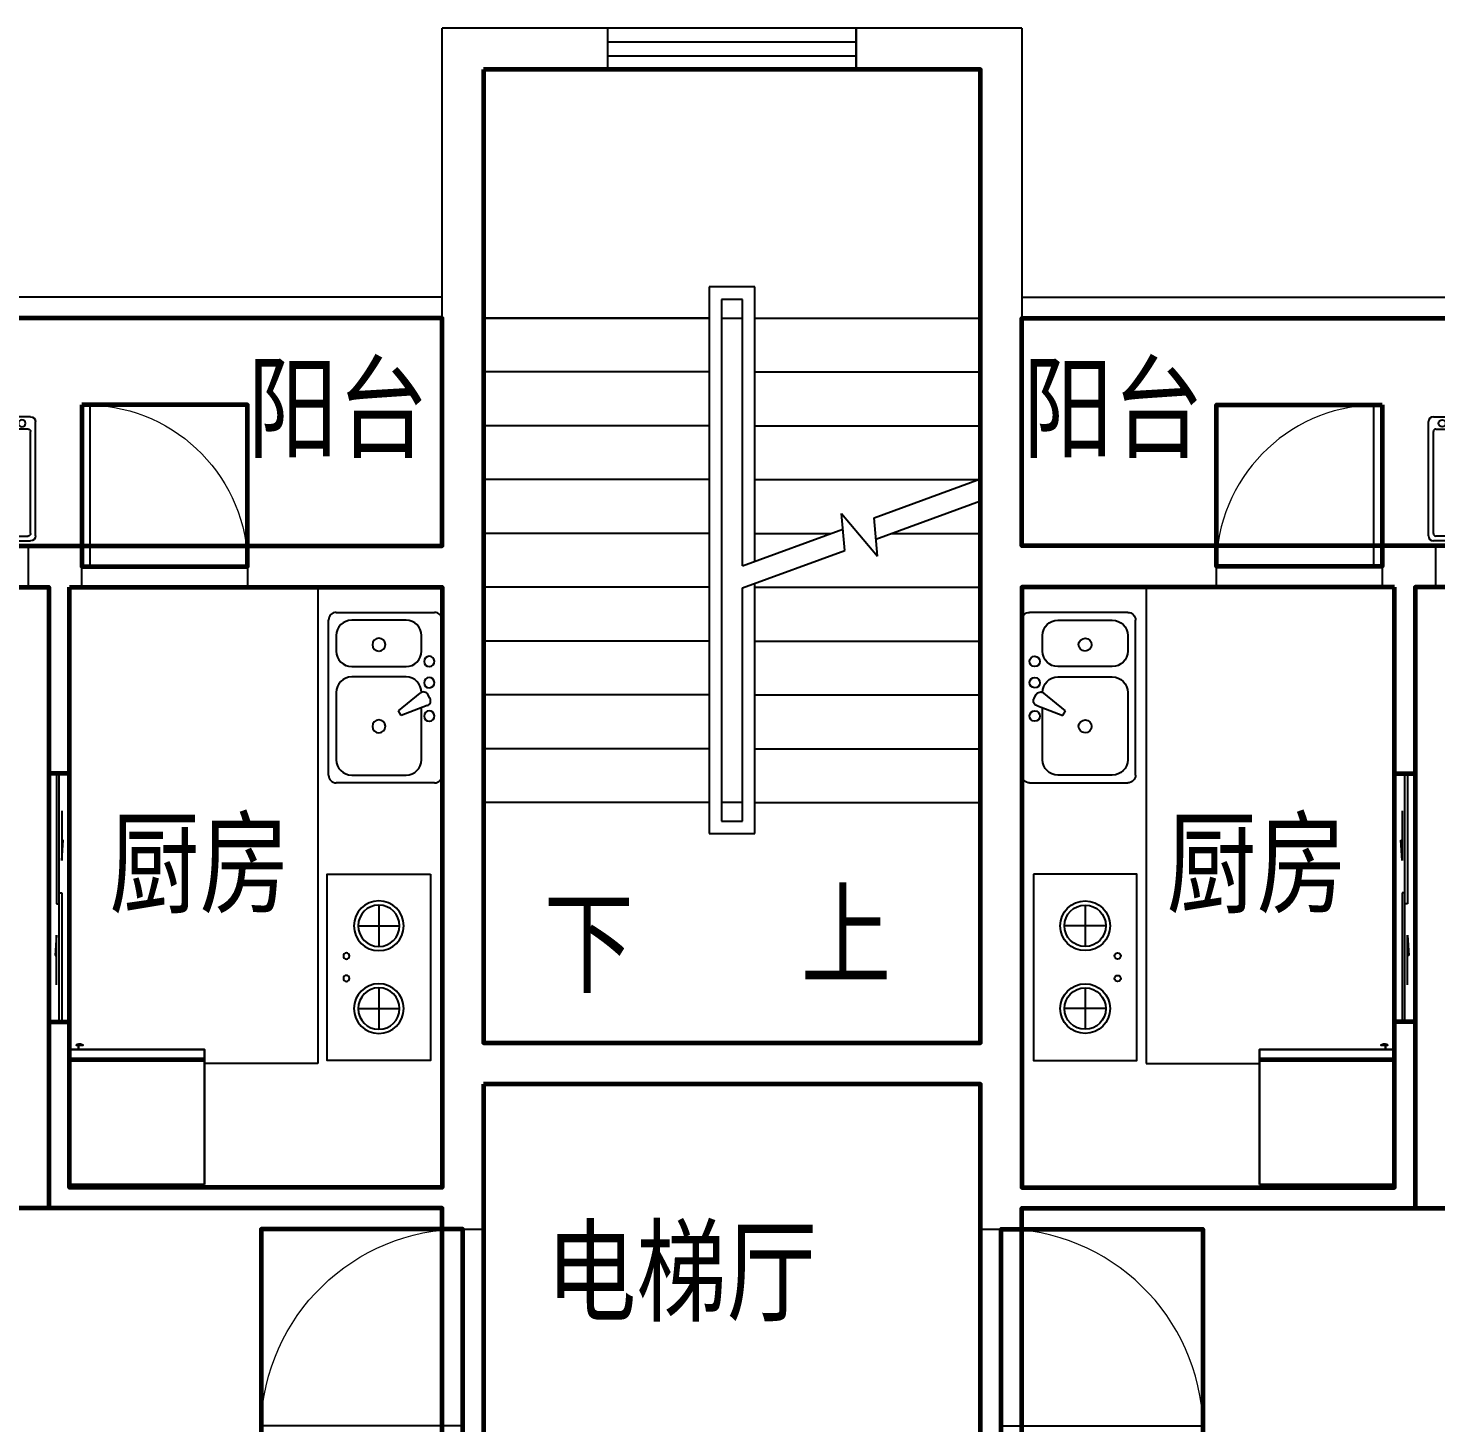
# Model space of a CAD drawing. Extents: x -454651 to -430251, y -755014 to -736714.
# Drawn here: x -445851 to -439051, y -746050 to -739314 of the extents above; entities that cross this region are included whole.
import ezdxf

# ---------------------------------------------------------------- set-up
doc = ezdxf.new("R2010")
doc.units = 0
doc.header["$LTSCALE"] = 1000
doc.header["$MEASUREMENT"] = 0
doc.layers.get('0').update_dxf_attribs({"linetype": 'CONTINUOUS'})
for name, color, linetype in [('0-栏杆', 165, 'CONTINUOUS'), ('LVTRY', 187, 'CONTINUOUS'), ('STAIR', 3, 'CONTINUOUS'), ('text', 75, 'CONTINUOUS'), ('WALL', 2, 'CONTINUOUS'), ('WC', 157, 'CONTINUOUS'), ('WINDOW', 4, 'CONTINUOUS')]:
    doc.layers.add(name, color=color, linetype=linetype)
for name, color, linetype, lineweight in [('GT_厨房', 4, 'CONTINUOUS', 60), ('GT_楼梯', 130, 'CONTINUOUS', 60), ('GT_过道', 30, 'CONTINUOUS', 60), ('GT_门', 245, 'CONTINUOUS', 60), ('GT_阳台', 6, 'CONTINUOUS', 60), ('GT_餐厅', 3, 'CONTINUOUS', 60)]:
    doc.layers.add(name, color=color, linetype=linetype, lineweight=lineweight)
doc.styles.add('黑体', font='simhei.ttf')

# ---------------------------------------------------------------- blocks, each defined once
blk = doc.blocks.new('$PLAN$00000401')
for p, q in [((-276, 0), (276, 0)), ((-300, -576), (-300, -24)), ((-276, -528), (-276, -35.6)), ((-264, -23.6), (264, -23.6)), ((276, -35.6), (276, -528)), ((300, -24), (300, -576)), ((264, -540), (-264, -540)), ((276, -600), (-276, -600)), ((-218.2, -581.8), (-242.5, -557.6))]:
    blk.add_line(p, q)
for centre, radius in [((-230.4, -569.7), 23.2), ((-230.4, -569.7), 17.2), ((234, -568), 17.2)]:
    blk.add_circle(centre, radius)
for centre, radius, start, end in [((-276, -24), 24, 90, 180), ((276, -24), 24, 0, 90), ((-264, -35.6), 12, 90, 180), ((264, -35.6), 12, 0, 90), ((-264, -528), 12, 180, 270), ((264, -528), 12, 270, 360), ((-276, -576), 24, 180, 270), ((276, -576), 24, 270, 360)]:
    blk.add_arc(centre, radius, start, end)
blk = doc.blocks.new('A$C31110A14')
at = {"linetype": 'Continuous'}
for p, q in [((37.4, 823.7), (511.7, 823.7)), ((0, 37.4), (0, 786.2)), ((436.8, 786.2), (174.7, 786.2)), ((549.1, 786.2), (549.1, 37.4)), ((99.8, 711.4), (99.8, 460.6)), ((511.7, 386.9), (511.7, 711.4)), ((71.9, 450.2), (198.3, 497.5)), ((198.3, 497.5), (210.8, 475.9)), ((59, 414.3), (69.1, 396.9)), ((210.8, 475.9), (106.6, 390.1)), ((174.7, 312), (436.8, 312)), ((436.8, 262.1), (174.7, 262.1)), ((99.8, 187.2), (99.8, 112.3)), ((511.7, 112.3), (511.7, 187.2)), ((511.7, 0), (37.4, 0)), ((174.7, 37.4), (436.8, 37.4))]:
    blk.add_line(p, q, dxfattribs=at)
for centre, radius, start, end in [((37.4, 786.2), 37.4, 90, 180), ((511.7, 786.2), 37.4, 0, 90), ((174.7, 711.4), 74.9, 90, 180), ((436.8, 711.4), 74.9, 0, 90), ((305.8, 550.6), 31.2, 91.11746, 450), ((62.4, 500.5), 25, 93.07041, 450), ((80.7, 426.8), 25, 110.53768, 210), ((62.4, 339.4), 25, 93.07041, 450), ((90.7, 409.4), 25, 210, 309.46232), ((174.7, 386.9), 74.9, 180, 270), ((436.8, 386.9), 74.9, 270, 360), ((62.4, 237.1), 25, 93.07041, 450), ((174.7, 187.2), 74.9, 90, 180), ((436.8, 187.2), 74.9, 0, 90), ((305.8, 156), 31.2, 91.11746, 450), ((174.7, 112.3), 74.9, 180, 270), ((436.8, 112.3), 74.9, 270, 360), ((37.4, 37.4), 37.4, 180, 270), ((511.7, 37.4), 37.4, 270, 360)]:
    blk.add_arc(centre, radius, start, end, dxfattribs=at)
blk = doc.blocks.new('A$C52241BEE')
for p, q in [((250, 750), (250, 550)), ((350, 650), (150, 650)), ((250, 350), (250, 150)), ((350, 250), (150, 250))]:
    blk.add_line(p, q)
blk.add_lwpolyline([(0, 900), (0, 0), (500, 0), (500, 900)], close=True)
for centre, radius in [((250, 650), 120), ((250, 650), 100), ((406.5, 504.3), 15), ((406.5, 395.7), 15), ((250, 250), 120), ((250, 250), 100)]:
    blk.add_circle(centre, radius)
blk = doc.blocks.new('A$C1287145A')
at = {"linetype": 'Continuous'}
for points, invisible_edges in [([(651.5, 651.5, 1020.7), (0, 651.5, 1020.7), (651.5, 651.5, 65.2)], 2), ([(0, 651.5, 65.2), (651.5, 651.5, 65.2), (0, 651.5, 1020.7)], 2), ([(0, 651.5, 65.2), (0, 651.5, 1020.7), (0, 608.1, 1020.7)], 12), ([(0, 608.1, 1020.7), (0, 608.1, 65.2), (0, 651.5, 65.2)], 12), ([(651.5, 651.5, 1411.6), (0, 651.5, 1411.6), (651.5, 651.5, 1031.6)], 2), ([(0, 651.5, 1031.6), (651.5, 651.5, 1031.6), (0, 651.5, 1411.6)], 2), ([(0, 651.5, 1031.6), (0, 651.5, 1411.6), (0, 608.1, 1411.6)], 12), ([(0, 608.1, 1411.6), (0, 608.1, 1031.6), (0, 651.5, 1031.6)], 12), ([(0, 651.5, 1411.6), (651.5, 651.5, 1411.6), (0, 608.1, 1411.6)], 2), ([(651.5, 608.1, 1411.6), (0, 608.1, 1411.6), (651.5, 651.5, 1411.6)], 2), ([(651.5, 651.5, 1020.7), (651.5, 651.5, 65.2), (651.5, 608.1, 1020.7)], 2), ([(651.5, 608.1, 65.2), (651.5, 608.1, 1020.7), (651.5, 651.5, 65.2)], 2), ([(651.5, 651.5, 1411.6), (651.5, 651.5, 1031.6), (651.5, 608.1, 1411.6)], 2), ([(651.5, 608.1, 1031.6), (651.5, 608.1, 1411.6), (651.5, 651.5, 1031.6)], 2), ([(0, 597.2), (0, 597.2, 1411.6), (0, 0, 1411.6)], 12), ([(0, 0, 1411.6), (0, 0), (0, 597.2)], 12), ([(651.5, 597.2, 65.2), (0, 597.2, 65.2), (651.5, 597.2)], 2), ([(0, 597.2), (651.5, 597.2), (0, 597.2, 65.2)], 2), ([(0, 597.2, 1411.6), (651.5, 597.2, 1411.6), (0, 0, 1411.6)], 2), ([(651.5, 0, 1411.6), (0, 0, 1411.6), (651.5, 597.2, 1411.6)], 2), ([(651.5, 597.2, 1411.6), (651.5, 597.2), (651.5, 0, 1411.6)], 2), ([(651.5, 0), (651.5, 0, 1411.6), (651.5, 597.2)], 2), ([(0, 0, 1411.6), (651.5, 0, 1411.6), (0, 0)], 2), ([(651.5, 0), (0, 0), (651.5, 0, 1411.6)], 2)]:
    blk.add_3dface(points, dxfattribs=dict(at, invisible_edges=invisible_edges))
at = {"linetype": 'Continuous', "oblique": -180, "text_generation_flag": 4, "width": 0.8, "flags": 9}
for tag in ['ZSIZE', 'YSIZE', 'XSIZE']:
    blk.add_attdef(tag, (325.8, 0), '', height=0.427, rotation=90, dxfattribs=at)
at = {"linetype": 'Continuous'}
mesh = blk.add_polyface(dxfattribs=at)
corners = [(651.5, 651.5, 1031.6), (651.5, 651.5, 1020.7), (651.5, 608.1, 1031.6), (651.5, 608.1, 1020.7), (0, 651.5, 1031.6), (0, 651.5, 1020.7), (0, 608.1, 1031.6), (0, 608.1, 1020.7), (651.5, 608.1, 1411.6), (651.5, 597.2, 1411.6), (0, 608.1, 1411.6), (0, 597.2, 1411.6), (651.5, 608.1, 65.2), (651.5, 597.2, 65.2), (0, 608.1, 65.2), (0, 597.2, 65.2)]
mesh.append_faces([[corners[k] for k in face] for face in [(0, 1, 2), (3, 2, 1), (6, 7, 4), (5, 4, 7), (8, 9, 10), (11, 10, 9), (14, 15, 12), (13, 12, 15)]], dxfattribs={"vtx1": -1})
mesh.append_faces([[corners[k] for k in face] for face in [(4, 5, 1), (1, 0, 4), (12, 13, 9), (9, 8, 12), (10, 11, 15), (15, 14, 10)]], dxfattribs={"vtx2": -1})
mesh = blk.add_polyface(dxfattribs=at)
corners = [(32.6, 673.2, 1042.4), (65.2, 673.2, 1042.4), (32.6, 673.2, 1379), (65.2, 673.2, 1379), (58.1, 676.6, 1042.4), (58.1, 676.6, 1379), (52.4, 677.7, 1042.4), (52.4, 677.7, 1379), (43.1, 677.8, 1042.4), (43.1, 677.8, 1379), (35.9, 676.1, 1042.4), (35.9, 676.1, 1379), (32.6, 673.2, 608.1), (65.2, 673.2, 608.1), (32.6, 673.2, 1009.8), (65.2, 673.2, 1009.8), (58.1, 676.6, 608.1), (58.1, 676.6, 1009.8), (52.4, 677.7, 608.1), (52.4, 677.7, 1009.8), (43.1, 677.8, 608.1), (43.1, 677.8, 1009.8), (35.9, 676.1, 608.1), (35.9, 676.1, 1009.8), (43.4, 651.5, 1379), (43.4, 673.2, 1379), (43.4, 651.5, 1042.4), (43.4, 673.2, 1042.4), (43.4, 651.5, 1009.8), (43.4, 673.2, 1009.8), (43.4, 651.5, 608.1), (43.4, 673.2, 608.1)]
mesh.append_faces([[corners[k] for k in face] for face in [(0, 1, 2), (3, 1, 2), (1, 4, 3), (4, 6, 5), (6, 8, 7), (8, 10, 9), (10, 0, 11), (12, 13, 14), (13, 16, 15), (16, 18, 17), (18, 20, 19), (20, 22, 21), (22, 12, 23), (24, 25, 26), (27, 26, 25), (28, 29, 30), (31, 30, 29), (3, 2, 1), (0, 1, 2), (12, 13, 14)]], dxfattribs={"vtx1": -1})
mesh.append_faces([[corners[k] for k in face] for face in [(4, 5, 3), (6, 7, 5), (8, 9, 7), (10, 11, 9), (0, 2, 11), (13, 15, 14), (16, 17, 15), (18, 19, 17), (20, 21, 19), (22, 23, 21), (12, 14, 23), (14, 15, 13)]], dxfattribs={"vtx2": -1})
blk = doc.blocks.new('$DorLib2D$00000131')
at = {"color": 0, "linetype": 'Continuous'}
for p, q in [((0.15, 0.125), (0.2319, 0.1973)), ((0.2319, 0.1973), (0.2319, 0.125)), ((-0.5, 0.125), (-0.5, 0)), ((0.0192, 0.125), (-0.5, 0.125)), ((0.0192, 0), (0.0192, 0.125)), ((0.35, 0.125), (0.15, 0.125)), ((-0.5, 0), (0.0192, 0)), ((-0.024, 0), (0.5, 0)), ((-0.024, -0.125), (-0.024, 0)), ((0.5, 0), (0.5, -0.125)), ((-0.35, -0.125), (-0.15, -0.125)), ((-0.2319, -0.1973), (-0.2319, -0.125)), ((-0.15, -0.125), (-0.2319, -0.1973)), ((0.5, -0.125), (-0.024, -0.125))]:
    blk.add_line(p, q, dxfattribs=at)
blk = doc.blocks.new('$DorLib2D$00000001')
for p, q in [((0.45, 0.975), (0.5, 0.975)), ((0.45, 0), (0.45, 0.975)), ((0.5, 0), (0.5, 0.975)), ((0.5, 0), (0.45, 0))]:
    blk.add_line(p, q)
at = {"lineweight": 13}
blk.add_arc((0.475, 0), 0.975, 91.46928, 180, dxfattribs=at)
blk = doc.blocks.new('$TCHSYS$WIN2D')
for p, q in [((-0.5, 0.5), (0.5, 0.5)), ((-0.5, 0.5), (-0.5, -0.5)), ((0.5, 0.5), (0.5, -0.5)), ((0.5, 0.1667), (-0.5, 0.1667)), ((0.5, -0.1667), (-0.5, -0.1667)), ((-0.5, -0.5), (0.5, -0.5))]:
    blk.add_line(p, q)

msp = doc.modelspace()

# ---------------------------------------------------------------- linework, layer by layer
at = {"layer": '0-栏杆'}
for p, q in [((-443851.1, -740613.8), (-446451.1, -740613.8)), ((-441051.1, -740613.8), (-438451.1, -740613.8)), ((-443851.1, -740713.8), (-446451.1, -740713.8)), ((-441051.1, -740713.8), (-438451.1, -740713.8)), ((-444451.1, -744313.8), (-444999.6, -744313.8)), ((-440451.1, -744313.8), (-439902.6, -744313.8))]:
    msp.add_line(p, q, dxfattribs=at)
at = {"layer": 'GT_厨房'}
for points in [[(-445651.1, -742013.8), (-443851.1, -742013.8), (-443851.1, -744913.8), (-445651.1, -744913.8), (-445651.1, -742013.8)], [(-439251.1, -742013.8), (-441051.1, -742013.8), (-441051.1, -744913.8), (-439251.1, -744913.8), (-439251.1, -742013.8)]]:
    msp.add_lwpolyline(points, dxfattribs=at)
at = {"layer": 'GT_楼梯'}
msp.add_lwpolyline([(-443651.1, -739513.8), (-443651.1, -744213.8), (-441251.1, -744213.8), (-441251.1, -739513.8), (-443651.1, -739513.8)], dxfattribs=at)
at = {"layer": 'GT_过道'}
for points in [[(-443651.1, -744413.8), (-443651.1, -746213.8), (-441251.1, -746213.8), (-441251.1, -744413.8), (-443651.1, -744413.8)], [(-448929, -745013.8), (-448929, -746213.8), (-446251.1, -746213.8), (-446251.1, -748413.8), (-445151.1, -748413.8), (-445151.1, -746213.8), (-443851.1, -746213.8), (-443851.1, -745013.8), (-448929, -745013.8)], [(-435973.2, -745013.8), (-435973.2, -746213.8), (-438651.1, -746213.8), (-438651.1, -748413.8), (-439751.1, -748413.8), (-439751.1, -746213.8), (-441051.1, -746213.8), (-441051.1, -745013.8), (-435973.2, -745013.8)]]:
    msp.add_lwpolyline(points, dxfattribs=at)
at = {"layer": 'GT_门'}
for points in [[(-445591.1, -741133.8), (-445591.1, -741913.8), (-444791.1, -741913.8), (-444791.1, -741133.8), (-445591.1, -741133.8)], [(-439311.1, -741133.8), (-439311.1, -741913.8), (-440111.1, -741913.8), (-440111.1, -741133.8), (-439311.1, -741133.8)], [(-445751.1, -742913.8), (-445751.1, -744113.8), (-445651.1, -744113.8), (-445651.1, -742913.8), (-445751.1, -742913.8)], [(-439151.1, -742913.8), (-439151.1, -744113.8), (-439251.1, -744113.8), (-439251.1, -742913.8), (-439151.1, -742913.8)], [(-444726.1, -746113.8), (-443751.1, -746113.8), (-443751.1, -745113.8), (-444726.1, -745113.8), (-444726.1, -746113.8)], [(-440176.1, -746113.8), (-441151.1, -746113.8), (-441151.1, -745113.8), (-440176.1, -745113.8), (-440176.1, -746113.8)]]:
    msp.add_lwpolyline(points, dxfattribs=at)
at = {"layer": 'GT_阳台'}
for points in [[(-446451.1, -740713.8), (-446451.1, -741813.8), (-443851.1, -741813.9), (-443851.1, -740713.8), (-446451.1, -740713.8)], [(-438451.1, -740713.8), (-438451.1, -741813.8), (-441051.1, -741813.9), (-441051.1, -740713.8), (-438451.1, -740713.8)]]:
    msp.add_lwpolyline(points, dxfattribs=at)
at = {"layer": 'GT_餐厅'}
for points in [[(-448951.1, -742013.8), (-445751.1, -742013.8), (-445751.1, -745013.8), (-448929, -745013.8), (-448951.1, -742013.8)], [(-435951.1, -742013.8), (-439151.1, -742013.8), (-439151.1, -745013.8), (-435973.2, -745013.8), (-435951.1, -742013.8)]]:
    msp.add_lwpolyline(points, dxfattribs=at)
at = {"layer": 'STAIR'}
for p, q in [((-441251.1, -739513.8), (-443651.1, -739513.8)), ((-443651.1, -739513.8), (-443651.1, -740713.8)), ((-441251.1, -740713.8), (-441251.1, -739513.8)), ((-442341.1, -740563.8), (-442561.1, -740563.8)), ((-442561.1, -740563.8), (-442561.1, -743203.8)), ((-442341.1, -741889.2), (-442341.1, -740563.8)), ((-442401.1, -740623.8), (-442501.1, -740623.8)), ((-442501.1, -740623.8), (-442501.1, -743143.8)), ((-442401.1, -741911.2), (-442401.1, -740623.8)), ((-443651.1, -740713.8), (-443651.1, -743053.8)), ((-442561.1, -740713.8), (-443651.1, -740713.8)), ((-443651.1, -740713.8), (-442561.1, -740713.8)), ((-442501.1, -740713.8), (-442501.1, -743053.8)), ((-442501.1, -740713.8), (-442401.1, -740713.8)), ((-442401.1, -741911.2), (-442401.1, -740713.8)), ((-442341.1, -740713.8), (-441251.1, -740713.8)), ((-442341.1, -740713.8), (-441251.1, -740713.8)), ((-441251.1, -741490), (-441251.1, -740713.8)), ((-442561.1, -740973.8), (-443651.1, -740973.8)), ((-442341.1, -740973.8), (-441251.1, -740973.8)), ((-442561.1, -741233.8), (-443651.1, -741233.8)), ((-442341.1, -741233.8), (-441251.1, -741233.8)), ((-442561.1, -741493.8), (-443651.1, -741493.8)), ((-442341.1, -741493.8), (-441261.6, -741493.8)), ((-441765.1, -741678.3), (-441251.1, -741490)), ((-441755.9, -741781.4), (-441251.1, -741596.5)), ((-441251.1, -743053.8), (-441251.1, -741596.5)), ((-441905.8, -741836.3), (-441921.8, -741658.6)), ((-441921.8, -741658.6), (-441748.5, -741864.3)), ((-442401.1, -741911.2), (-441915.1, -741733.2)), ((-441748.5, -741864.3), (-441765.1, -741678.3)), ((-442561.1, -741753.8), (-443651.1, -741753.8)), ((-442341.1, -741753.8), (-441971.5, -741753.8)), ((-441680.7, -741753.8), (-441251.1, -741753.8)), ((-442401.1, -742017.7), (-441905.8, -741836.3)), ((-442561.1, -742013.8), (-443651.1, -742013.8)), ((-442401.1, -743053.8), (-442401.1, -742017.7)), ((-442401.1, -743143.8), (-442401.1, -742017.7)), ((-442341.1, -743203.8), (-442341.1, -741995.7)), ((-442341.1, -742013.8), (-441251.1, -742013.8)), ((-442561.1, -742273.8), (-443651.1, -742273.8)), ((-442341.1, -742273.8), (-441251.1, -742273.8)), ((-442561.1, -742533.8), (-443651.1, -742533.8)), ((-442341.1, -742533.8), (-441251.1, -742533.8)), ((-442561.1, -742793.8), (-443651.1, -742793.8)), ((-442341.1, -742793.8), (-441251.1, -742793.8)), ((-442561.1, -743053.8), (-443651.1, -743053.8)), ((-442401.1, -743053.8), (-442501.1, -743053.8)), ((-442341.1, -743053.8), (-441251.1, -743053.8)), ((-442501.1, -743143.8), (-442401.1, -743143.8)), ((-442561.1, -743203.8), (-442341.1, -743203.8))]:
    msp.add_line(p, q, dxfattribs=at)
at = {"layer": 'WALL'}
for p, q in [((-443851.1, -741813.8), (-443851.1, -739313.8)), ((-443051.1, -739313.8), (-443851.1, -739313.8)), ((-443051.1, -739513.8), (-443051.1, -739313.8)), ((-441051.1, -739313.8), (-441851.1, -739313.8)), ((-441851.1, -739313.8), (-441851.1, -739513.8)), ((-441051.1, -739313.8), (-441051.1, -741813.8)), ((-443651.1, -741913.8), (-443651.1, -739513.8)), ((-443651.1, -739513.8), (-443051.1, -739513.8)), ((-441851.1, -739513.8), (-441251.1, -739513.8)), ((-441251.1, -739513.8), (-441251.1, -741913.8)), ((-445651.1, -741813.8), (-445851.1, -741813.8)), ((-445851.1, -741813.8), (-445851.1, -742013.8)), ((-445591.1, -741813.8), (-445651.1, -741813.8)), ((-445591.1, -742013.8), (-445591.1, -741813.8)), ((-443851.1, -741813.8), (-444791.1, -741813.8)), ((-444791.1, -741813.8), (-444791.1, -742013.8)), ((-440111.1, -741813.8), (-441051.1, -741813.8)), ((-440111.1, -742013.8), (-440111.1, -741813.8)), ((-439251.1, -741813.8), (-439311.1, -741813.8)), ((-439311.1, -741813.8), (-439311.1, -742013.8)), ((-439051.1, -741813.8), (-439251.1, -741813.8)), ((-439051.1, -742013.8), (-439051.1, -741813.8)), ((-443651.1, -744213.8), (-443651.1, -741913.8)), ((-441251.1, -741913.8), (-441251.1, -744213.8)), ((-445851.1, -742013.8), (-445751.1, -742013.8)), ((-445751.1, -742013.8), (-445751.1, -742913.8)), ((-445651.1, -742013.8), (-445591.1, -742013.8)), ((-445651.1, -742913.8), (-445651.1, -742013.8)), ((-444791.1, -742013.8), (-443851.1, -742013.8)), ((-443851.1, -744313.8), (-443851.1, -742013.8)), ((-441051.1, -742013.8), (-440111.1, -742013.8)), ((-441051.1, -742013.8), (-441051.1, -744313.8)), ((-439311.1, -742013.8), (-439251.1, -742013.8)), ((-439251.1, -742013.8), (-439251.1, -742913.8)), ((-439151.1, -742013.8), (-439051.1, -742013.8)), ((-439151.1, -742913.8), (-439151.1, -742013.8)), ((-445751.1, -742913.8), (-445651.1, -742913.8)), ((-439251.1, -742913.8), (-439151.1, -742913.8)), ((-445651.1, -744113.8), (-445751.1, -744113.8)), ((-445751.1, -744113.8), (-445751.1, -745013.8)), ((-445651.1, -744913.8), (-445651.1, -744113.8)), ((-439151.1, -744113.8), (-439251.1, -744113.8)), ((-439251.1, -744113.8), (-439251.1, -744913.8)), ((-439151.1, -745013.8), (-439151.1, -744113.8)), ((-443651.1, -744213.8), (-441251.1, -744213.8)), ((-443851.1, -744913.8), (-443851.1, -744313.8)), ((-441051.1, -744313.8), (-441051.1, -744913.8)), ((-443651.1, -744913.8), (-443651.1, -744413.8)), ((-443651.1, -744413.8), (-441251.1, -744413.8)), ((-441251.1, -744413.8), (-441251.1, -744913.8)), ((-445651.1, -744913.8), (-443851.1, -744913.8)), ((-443651.1, -745113.8), (-443651.1, -744913.8)), ((-441251.1, -744913.8), (-441251.1, -745113.8)), ((-439251.1, -744913.8), (-441051.1, -744913.8)), ((-445751.1, -745013.8), (-443851.1, -745013.8)), ((-443851.1, -745013.8), (-443851.1, -745113.8)), ((-439151.1, -745013.8), (-441051.1, -745013.8)), ((-441051.1, -745113.8), (-441051.1, -745013.8)), ((-443851.1, -745113.8), (-443651.1, -745113.8)), ((-441251.1, -745113.8), (-441051.1, -745113.8))]:
    msp.add_line(p, q, dxfattribs=at)
at = {"layer": 'WC'}
for p, q in [((-444451.1, -742013.8), (-444451.1, -744313.8)), ((-440451.1, -742013.8), (-440451.1, -744313.8))]:
    msp.add_line(p, q, dxfattribs=at)
at = {"layer": 'WINDOW'}
for p, q in [((-444791.1, -741813.8), (-445591.1, -741813.8)), ((-440111.1, -741813.8), (-439311.1, -741813.8)), ((-445651.1, -742913.8), (-445651.1, -744113.8)), ((-439251.1, -742913.8), (-439251.1, -744113.8))]:
    msp.add_line(p, q, dxfattribs=at)

# ---------------------------------------------------------------- block references
at = {"layer": 'LVTRY', "xscale": -1, "rotation": 180}
msp.add_blockref('$PLAN$00000401', (-446115.1, -741790.3), dxfattribs=at)
at = {"layer": 'LVTRY', "rotation": 180}
msp.add_blockref('$PLAN$00000401', (-438787.1, -741790.3), dxfattribs=at)
at = {"layer": 'WC', "extrusion": (0, 0, -1), "xscale": -1, "zscale": -1, "rotation": 180}
msp.add_blockref('A$C31110A14', (443851.1, -742135.5), dxfattribs=at)
at = {"layer": 'WC', "extrusion": (0, 0, -1), "zscale": -1, "rotation": 180}
msp.add_blockref('A$C31110A14', (441051.1, -742135.5), dxfattribs=at)
at = {"layer": 'WC', "ltscale": 10, "xscale": -1}
for name, p in [('A$C52241BEE', (-443907.1, -744299.2)), ('A$C1287145A', (-439251.1, -744898.4))]:
    msp.add_blockref(name, p, dxfattribs=at)
at = {"layer": 'WC', "ltscale": 10}
for name, p in [('A$C52241BEE', (-440995.1, -744299.2)), ('A$C1287145A', (-445651.1, -744898.4))]:
    msp.add_blockref(name, p, dxfattribs=at)
at = {"layer": 'WINDOW'}
for name, p, xscale, yscale, zscale, rotation in [('$TCHSYS$WIN2D', (-442451.1, -739413.8), -1200, -200, -1200, 359.9999999999974), ('$DorLib2D$00000001', (-445191.1, -741913.8), 800, -800, 800, 180.0000000001755), ('$DorLib2D$00000001', (-439711.1, -741913.8), 800, 800, 800, 359.9999999998245), ('$DorLib2D$00000131', (-445701.1, -743513.8), -1200, 100, -1200, 270), ('$DorLib2D$00000131', (-439201.1, -743513.8), -1200, -100, -1200, 270), ('$DorLib2D$00000001', (-443751.1, -745613.8), -1000, 1000, -1000, 90.00011618794966), ('$DorLib2D$00000001', (-441151.1, -745613.8), 1000, 1000, 1000, 270.0000000000667)]:
    msp.add_blockref(name, p, dxfattribs=dict(at, xscale=xscale, yscale=yscale, zscale=zscale, rotation=rotation))

# ---------------------------------------------------------------- texts
at = {"layer": 'text', "color": 0, "style": '黑体', "width": 0.8}
for s, p in [('阳台', (-444791.1, -741347.1)), ('阳台', (-441045.8, -741347.1)), ('厨房', (-445459.1, -743545.9)), ('厨房', (-440352.4, -743545.9)), ('上', (-442119.1, -743889.8)), ('下', (-443360.8, -743931.4)), ('电梯厅', (-443349.7, -745517.3))]:
    msp.add_text(s, height=400, dxfattribs=at).set_placement(p)

doc.saveas('drawing.dxf')
